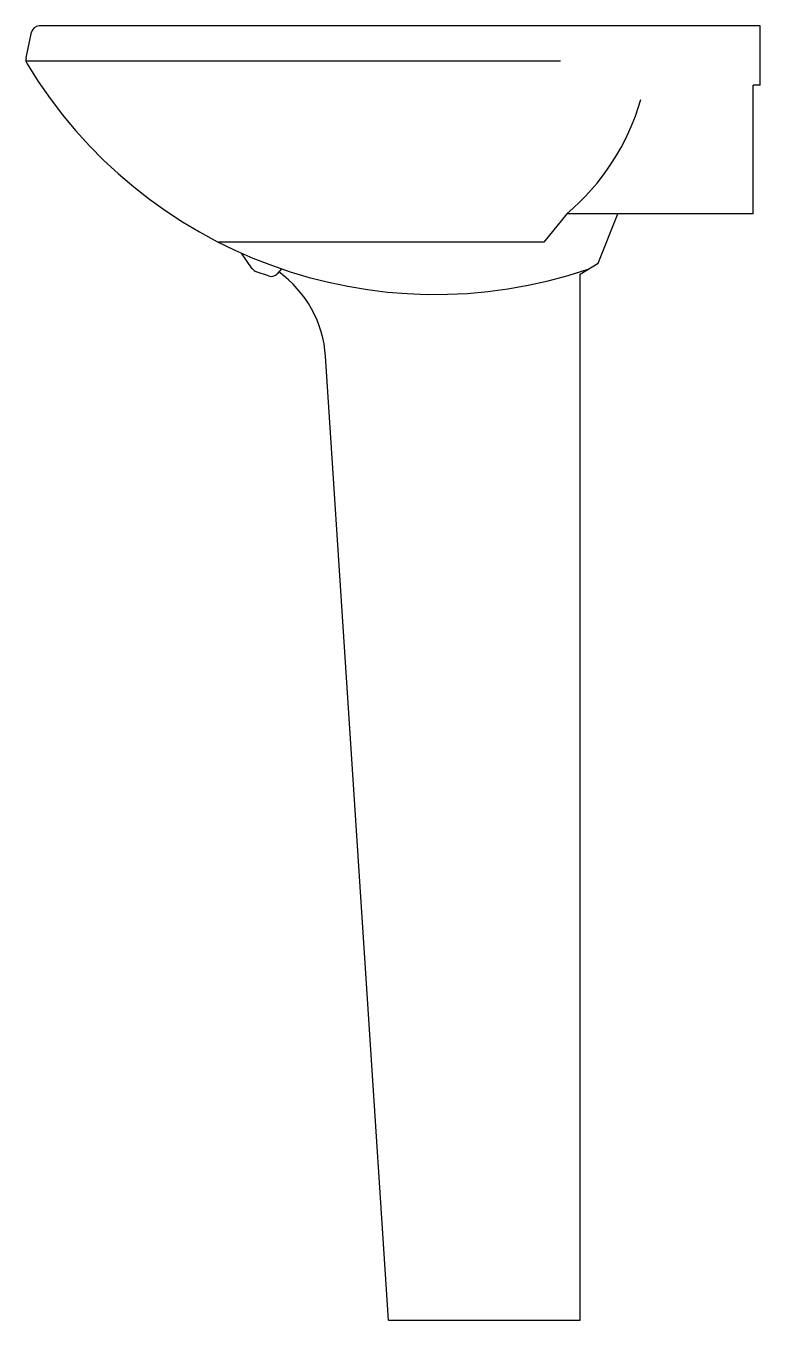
# Model space of a CAD drawing. Header units: millimetres. Extents: x -2937.312 to -2936.858, y 2956.278 to 2957.078.
import ezdxf

# ---------------------------------------------------------------- set-up
doc = ezdxf.new("R2010")
doc.units = ezdxf.units.MM
doc.header["$LTSCALE"] = 10
doc.layers.add('banheiro_louças', color=2, linetype='Continuous')

msp = doc.modelspace()

# ---------------------------------------------------------------- linework, layer by layer
at = {"layer": 'banheiro_louças'}
for p, q in [((-2937.31218, 2957.05865), (-2937.3089, 2957.0745)), ((-2936.85788, 2957.07849), (-2937.304, 2957.07849)), ((-2936.85788, 2957.04179), (-2936.85788, 2957.07849)), ((-2936.98133, 2957.05674), (-2937.3122, 2957.05674)), ((-2936.85788, 2957.04179), (-2936.86228, 2957.04179)), ((-2936.86228, 2956.96224), (-2936.86228, 2957.04179)), ((-2936.97753, 2956.96224), (-2936.99173, 2956.94469)), ((-2936.86228, 2956.96224), (-2936.97753, 2956.96224)), ((-2936.95808, 2956.93179), (-2936.94593, 2956.96224)), ((-2936.99173, 2956.94469), (-2937.19306, 2956.94469)), ((-2937.17216, 2956.92833), (-2937.17889, 2956.93799)), ((-2936.96933, 2956.92489), (-2936.95808, 2956.93179)), ((-2937.16216, 2956.9238), (-2937.16972, 2956.92647)), ((-2937.15413, 2956.92821), (-2937.15673, 2956.92523)), ((-2936.96933, 2956.27803), (-2936.96933, 2956.92489)), ((-2937.0878, 2956.27803), (-2937.1268, 2956.87412)), ((-2937.08783, 2956.27803), (-2936.96933, 2956.27803))]:
    msp.add_line(p, q, dxfattribs=at)
for centre, radius, start, end in [((-2937.304, 2957.07349), 0.005, 90, 168.31063), ((-2937.30728, 2957.05763), 0.005, 168.31063, 211.11696), ((-2937.05885, 2957.2076), 0.29518, 211.11696, 288.67925), ((-2937.07153, 2957.07343), 0.1456, 310.21042, 343.84834), ((-2937.16806, 2956.93119), 0.005, 214.87281, 250.54799), ((-2937.16049, 2956.92852), 0.005, 250.54799, 318.86651), ((-2937.19643, 2956.86956), 0.06977, 3.74406, 54.39159)]:
    msp.add_arc(centre, radius, start, end, dxfattribs=at)

doc.saveas('drawing.dxf')
